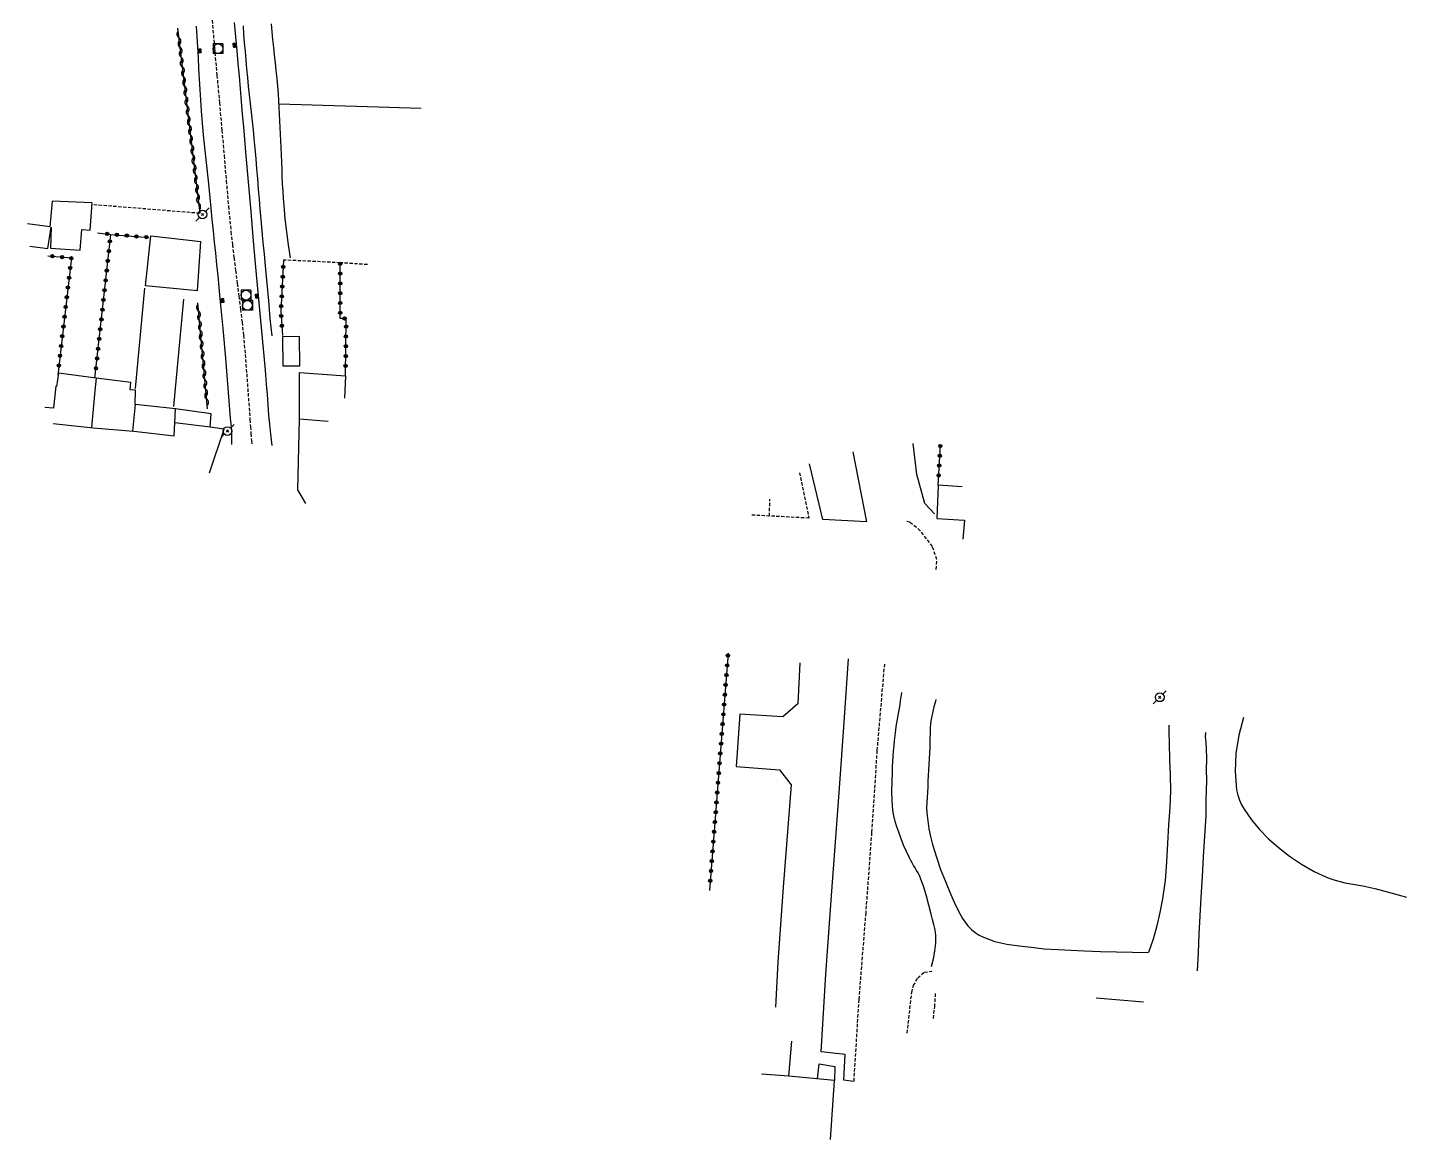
# Model space of a CAD drawing. Header units: millimetres. Extents: x 146000 to 147000, y 128274 to 129000.
# Drawn here: x 146101 to 146311.6, y 128274.5 to 128444.3 of the extents above; entities that cross this region are included whole.
import ezdxf

# ---------------------------------------------------------------- set-up
doc = ezdxf.new("R2010")
doc.units = ezdxf.units.MM
doc.linetypes.add('DASHED', pattern=[0.75, 0.5, -0.25])
doc.layers.get('0').update_dxf_attribs({"linetype": 'CONTINUOUS'})
for name, color, linetype in [('W0001', 6, 'DASHED'), ('W0008', 7, 'CONTINUOUS'), ('W0014', 7, 'CONTINUOUS'), ('W0017', 7, 'CONTINUOUS'), ('W0071', 7, 'CONTINUOUS'), ('W0101', 7, 'CONTINUOUS'), ('W0104', 1, 'CONTINUOUS'), ('W0112', 1, 'DASHED'), ('W0211', 2, 'CONTINUOUS'), ('W0240', 7, 'CONTINUOUS'), ('W0310', 3, 'CONTINUOUS'), ('W0323', 7, 'CONTINUOUS'), ('W0330', 7, 'CONTINUOUS'), ('W0401', 7, 'CONTINUOUS'), ('W0420', 7, 'CONTINUOUS'), ('W0473', 7, 'CONTINUOUS')]:
    doc.layers.add(name, color=color, linetype=linetype)

# ---------------------------------------------------------------- blocks, each defined once
blk = doc.blocks.new('T401')
for p, q in [((-0.3, 0.3), (0, 0.3)), ((-0.3, -0.25), (-0.3, 0.3)), ((-0.3, 0.15), (0, 0.15)), ((-0.3, 0), (0, 0)), ((0, 0.3), (0, -0.25)), ((-0.3, -0.15), (0, -0.15)), ((-0.3, -0.25), (-0.3, -0.3)), ((-0.3, -0.3), (0, -0.3)), ((0, -0.3), (0, -0.25))]:
    blk.add_line(p, q)
blk = doc.blocks.new('T420')
for p, q in [((0.75, 0.75), (-0.75, 0.75)), ((-0.75, 0.75), (-0.75, -0.75)), ((0.75, 0.75), (0.75, -0.75)), ((0.75, -0.75), (-0.75, -0.75))]:
    blk.add_line(p, q)
blk.add_ellipse((0, 0), major_axis=(-0.53, 0.53), ratio=1, start_param=3.926991, end_param=10.210176)
blk = doc.blocks.new('T473')
for p, q in [((-0.166667, 0.166667), (0.166667, -0.166667)), ((-0.166667, -0.166667), (0.166667, 0.166667)), ((0.500001, 0.500001), (1.000002, 1.000002)), ((-1.000002, -1.000002), (-0.500001, -0.500001))]:
    blk.add_line(p, q)
blk.add_ellipse((0, 0), major_axis=(0.471405, 0.471405), ratio=1, start_param=5.4977871438, end_param=11.780972451)
blk = doc.blocks.new('t310o')
at = {"color": 0, "linetype": 'Continuous'}
for centre, start, end in [((-0.5, 0.38), 216.8699, 323.1304), ((0.5, -0.37), 36.8699, 143.1303)]:
    blk.add_arc(centre, 0.625, start, end, dxfattribs=at)
blk = doc.blocks.new('t323o')
at = {"color": 0, "linetype": 'Continuous'}
for radius in [0.25, 0.15]:
    blk.add_circle((0, 0), radius, dxfattribs=at)

msp = doc.modelspace()

# ---------------------------------------------------------------- linework, layer by layer
at = {"layer": 'W0001'}
msp.add_lwpolyline([(146129.16, 128445.45), (146129.51, 128441.25), (146129.88, 128437.06), (146130.27, 128432.86), (146130.64, 128428.67), (146130.98, 128424.79), (146131.31, 128420.9), (146131.65, 128417.02), (146132.03, 128413.14), (146132.25, 128411.17), (146132.49, 128409.19), (146132.74, 128407.22), (146132.99, 128405.25), (146133.25, 128403.28), (146133.49, 128401.3), (146133.72, 128399.33), (146133.93, 128397.35), (146134.2, 128394.4), (146134.43, 128391.45), (146134.64, 128388.49), (146134.86, 128385.53), (146134.93, 128384.46), (146135.01, 128383.39), (146135.08, 128382.32), (146135.16, 128381.24), (146135.21, 128380.55)], dxfattribs=at)
at = {"layer": 'W0008'}
msp.add_lwpolyline([(146126.71, 128444.56), (146126.82, 128442.94), (146126.92, 128441.32), (146127.01, 128439.71), (146127.09, 128438.09), (146127.17, 128436.47), (146127.26, 128434.86), (146127.36, 128433.24), (146127.48, 128431.62), (146127.81, 128427.9), (146128.18, 128424.18), (146128.58, 128420.46), (146128.96, 128416.74), (146129.13, 128415.02), (146129.31, 128413.3), (146129.49, 128411.57), (146129.67, 128409.85), (146129.84, 128408.13), (146130.02, 128406.4), (146130.19, 128404.68), (146130.35, 128402.95), (146130.77, 128398.38), (146131.18, 128393.82), (146131.57, 128389.25), (146131.92, 128384.67), (146132.09, 128382.86), (146132.1, 128380.63)], dxfattribs=at)
at = {"layer": 'W0014'}
for points in [[(146138.32, 128380.47), (146138.12, 128382.22), (146137.96, 128383.77), (146137.82, 128385.15), (146137.7, 128386.72), (146137.6, 128388.28), (146137.48, 128389.84), (146137.29, 128392.01), (146137.09, 128394.17), (146136.89, 128396.34), (146136.69, 128398.51), (146136.49, 128400.67), (146136.29, 128402.84), (146136.09, 128405), (146135.89, 128407.17), (146135.49, 128411.7), (146135.1, 128416.23), (146134.7, 128420.77), (146134.31, 128425.3), (146134.14, 128427.23), (146133.98, 128429.17), (146133.81, 128431.11), (146133.65, 128433.05), (146133.48, 128434.98), (146133.32, 128436.92), (146133.15, 128438.86), (146132.99, 128440.8), (146132.79, 128442.94), (146132.59, 128445.09)], [(146133.87, 128444.6), (146133.97, 128443.29), (146134.07, 128441.98), (146134.18, 128440.67), (146134.29, 128439.35), (146134.41, 128438.04), (146134.54, 128436.71), (146134.68, 128435.38), (146134.82, 128434.05), (146134.97, 128432.72), (146135.12, 128431.39), (146135.26, 128430.05), (146135.4, 128428.72), (146135.53, 128427.39), (146135.68, 128425.85), (146135.81, 128424.3), (146135.95, 128422.76), (146136.08, 128421.22), (146136.2, 128419.67), (146136.33, 128418.13), (146136.46, 128416.58), (146136.6, 128415.04), (146136.75, 128413.26), (146136.91, 128411.49), (146137.08, 128409.71), (146137.24, 128407.94), (146137.49, 128405.26), (146137.74, 128402.59), (146137.99, 128399.91), (146138.25, 128397.24)]]:
    msp.add_lwpolyline(points, dxfattribs=at)
at = {"layer": 'W0017'}
for points in [[(146239.48, 128370.07), (146238, 128371.64), (146236.81, 128376.08), (146236.22, 128380.81)], [(146218.93, 128347.3), (146218.6, 128341.03), (146216.33, 128339.06), (146209.75, 128339.45), (146209.21, 128331.44), (146215.81, 128330.94), (146217.6, 128328.66), (146216.4, 128313.02), (146215.58, 128301.58), (146215.19, 128294.72)], [(146227.14, 128283.33), (146225.64, 128283.52), (146225.83, 128287.46), (146222.18, 128287.87), (146222.87, 128299.73), (146223.8, 128312.43), (146224.97, 128328.15), (146225.69, 128338.23), (146226.36, 128347.93)]]:
    msp.add_lwpolyline(points, dxfattribs=at)
at = {"layer": 'W0071'}
for points in [[(146239.02, 128300.91), (146239.35, 128302.08), (146239.56, 128303.26), (146239.68, 128304.46), (146239.68, 128305.67), (146239.59, 128306.5), (146239.41, 128307.31), (146239.18, 128308.11), (146238.97, 128308.9), (146238.62, 128310.28), (146238.27, 128311.67), (146237.86, 128313.05), (146237.37, 128314.4), (146237.18, 128314.8), (146236.98, 128315.2), (146236.76, 128315.58), (146236.53, 128315.96), (146236.3, 128316.34), (146236.07, 128316.72), (146235.85, 128317.11), (146235.65, 128317.5), (146235.2, 128318.46), (146234.78, 128319.43), (146234.39, 128320.42), (146234.03, 128321.41), (146233.75, 128322.24), (146233.5, 128323.08), (146233.28, 128323.94), (146233.13, 128324.8), (146233, 128326.25), (146232.97, 128327.7), (146233.01, 128329.15), (146233.07, 128330.6), (146233.1, 128331.4), (146233.14, 128332.2), (146233.19, 128333), (146233.25, 128333.8), (146233.31, 128334.6), (146233.39, 128335.39), (146233.48, 128336.19), (146233.57, 128336.99), (146233.64, 128337.55), (146233.73, 128338.12), (146233.83, 128338.69), (146233.93, 128339.25), (146234.03, 128339.82), (146234.13, 128340.38), (146234.23, 128340.95), (146234.32, 128341.51), (146234.49, 128342.69), (146234.5, 128342.78)], [(146239.68, 128341.68), (146239.57, 128341.24), (146239.39, 128340.55), (146239.22, 128339.86), (146239.07, 128339.16), (146238.95, 128338.46), (146238.89, 128337.95), (146238.85, 128337.43), (146238.83, 128336.92), (146238.81, 128336.41), (146238.8, 128335.89), (146238.79, 128335.38), (146238.78, 128334.87), (146238.76, 128334.35), (146238.71, 128333.5), (146238.67, 128332.64), (146238.62, 128331.78), (146238.58, 128330.92), (146238.53, 128330.06), (146238.49, 128329.21), (146238.45, 128328.35), (146238.41, 128327.49), (146238.37, 128326.72), (146238.32, 128325.95), (146238.29, 128325.17), (146238.32, 128324.4), (146238.45, 128323.17), (146238.64, 128321.95), (146238.89, 128320.75), (146239.2, 128319.55), (146239.77, 128317.63), (146240.42, 128315.73), (146241.16, 128313.87), (146241.95, 128312.02), (146242.51, 128310.76), (146243.09, 128309.48), (146243.77, 128308.25), (146244.6, 128307.11), (146245.12, 128306.58), (146245.69, 128306.11), (146246.3, 128305.71), (146246.96, 128305.37), (146248.72, 128304.74), (146250.56, 128304.34), (146252.4, 128304.08), (146254.23, 128303.84), (146256.26, 128303.61), (146258.31, 128303.48), (146260.35, 128303.4), (146262.4, 128303.31), (146264.85, 128303.21), (146267.3, 128303.14), (146269.75, 128303.09), (146272.2, 128303.06)], [(146275.27, 128337.79), (146275.28, 128336.71), (146275.32, 128335.01), (146275.38, 128332.49), (146275.48, 128330.17), (146275.53, 128327.76), (146275.45, 128325.21), (146275.24, 128322.53), (146275.07, 128319.71), (146274.92, 128316.87), (146274.71, 128314.04), (146274.33, 128311.23), (146273.93, 128309.16), (146273.45, 128307.1), (146272.87, 128305.06), (146272.2, 128303.06)], [(146279.66, 128300.25), (146279.79, 128303.05), (146279.93, 128305.85), (146280.07, 128308.66), (146280.22, 128311.46), (146280.4, 128314.58), (146280.59, 128317.69), (146280.78, 128320.81), (146280.98, 128323.92), (146280.99, 128325.29), (146280.99, 128326.48), (146281.02, 128327.67), (146281.07, 128329.46), (146281.04, 128330.85), (146281.09, 128332.73), (146281.02, 128334.09), (146280.96, 128335.16), (146280.9, 128336), (146280.95, 128336.66)], [(146271.43, 128295.45), (146264.2, 128296.07)]]:
    msp.add_lwpolyline(points, dxfattribs=at)
at = {"layer": 'W0101'}
for points in [[(146104.88, 128383.88), (146110.97, 128383.21)], [(146123.34, 128381.98), (146123.45, 128383.94)], [(146128.86, 128383.27), (146123.45, 128383.94)], [(146143.48, 128371.65), (146142.24, 128373.73), (146142.52, 128384.52)], [(146146.9, 128384.16), (146142.52, 128384.52)], [(146110.97, 128383.21), (146117.16, 128382.66), (146117.2, 128382.66)], [(146117.2, 128382.66), (146117.22, 128382.66), (146123.34, 128381.98), (146123.34, 128381.98)], [(146128.74, 128376.31), (146130.99, 128383), (146128.86, 128383.27)], [(146217.24, 128284.18), (146217.68, 128289.52)], [(146217.24, 128284.18), (146213.09, 128284.46)]]:
    msp.add_lwpolyline(points, dxfattribs=at)
at = {"layer": 'W0104'}
for points in [[(146110.84, 128417.55), (146104.71, 128417.84), (146104.37, 128413.91), (146100.97, 128414.36)], [(146101.29, 128410.92), (146104.07, 128410.57), (146104.58, 128413.83), (146104.46, 128410.65), (146108.99, 128410.32), (146109.25, 128413.51), (146110.53, 128413.38), (146110.81, 128417.51)], [(146126.9, 128404.11), (146119, 128404.86), (146119.77, 128412.51), (146127.41, 128411.68)], [(146126.9, 128404.11), (146127.41, 128411.68)], [(146111.45, 128390.8), (146105.71, 128391.53), (146105.39, 128389.53), (146105.26, 128389.56), (146104.93, 128386.24), (146104.93, 128386.21), (146103.61, 128386.3)], [(146111.45, 128390.8), (146111.25, 128388.84), (146110.75, 128383.23)], [(146117.38, 128386.77), (146117.45, 128388.93), (146116.61, 128389.02), (146116.75, 128390.11), (146111.44, 128390.77), (146111.45, 128390.8)], [(146142.48, 128391.63), (146149.52, 128391.15), (146149.38, 128387.73)], [(146142.52, 128384.52), (146142.48, 128391.63)], [(146117.38, 128386.77), (146116.99, 128382.68)], [(146123.56, 128386.07), (146117.38, 128386.77)], [(146123.45, 128383.94), (146123.56, 128386.07)], [(146129.02, 128385.32), (146123.56, 128386.07)], [(146128.86, 128383.27), (146129.02, 128385.32)], [(146229.11, 128368.82), (146222.41, 128369.2), (146220.42, 128377.71)], [(146227, 128379.53), (146229.11, 128368.82), (146229.11, 128368.82)], [(146243.74, 128374.16), (146240.05, 128374.43), (146239.84, 128369.34), (146244.06, 128369.09), (146243.8, 128366.19)], [(146221.62, 128283.74), (146221.86, 128286.03), (146224.25, 128285.63), (146224.21, 128283.48)], [(146223.62, 128274.49), (146224.21, 128283.48), (146217.24, 128284.18)]]:
    msp.add_lwpolyline(points, dxfattribs=at)
msp.add_lwpolyline([(146139.9, 128397.1), (146139.95, 128392.65), (146142.53, 128392.68), (146142.48, 128397.13)], close=True, dxfattribs=at)
at = {"layer": 'W0112'}
for points in [[(146127.27, 128415.96), (146110.8, 128417.29)], [(146152.88, 128408.13), (146148.72, 128408.41), (146140.08, 128408.83)], [(146218.89, 128376.34), (146220.32, 128369.4), (146211.61, 128369.86)], [(146214.27, 128369.72), (146214.35, 128372.3)], [(146239.75, 128361.57), (146239.86, 128363.07), (146239.16, 128365.07), (146237.31, 128367.48), (146235.73, 128368.77), (146235.19, 128368.92)], [(146231.83, 128347.11), (146230.7, 128333.91), (146229.88, 128321.37), (146228.98, 128309.11), (146227.92, 128295.87), (146227.14, 128283.33)], [(146235.33, 128290.73), (146236.01, 128296.96), (146236.28, 128297.99), (146236.92, 128299.18), (146237.92, 128300.03), (146239.08, 128300.22)], [(146239.33, 128292.97), (146239.52, 128294.77), (146239.66, 128296.76)]]:
    msp.add_lwpolyline(points, dxfattribs=at)
at = {"layer": 'W0211'}
msp.add_lwpolyline([(146141.14, 128409.14), (146140.83, 128411.13), (146140.56, 128413.13), (146140.33, 128415.13), (146140.14, 128417.14), (146140.05, 128418.25), (146139.98, 128419.36), (146139.92, 128420.47), (146139.87, 128421.58), (146139.83, 128422.68), (146139.79, 128423.79), (146139.74, 128424.9), (146139.69, 128426.01), (146139.59, 128428.06), (146139.51, 128430.11), (146139.4, 128432.15), (146139.27, 128434.2), (146139.18, 128435.39), (146139.07, 128436.57), (146138.95, 128437.76), (146138.83, 128438.94), (146138.7, 128440.13), (146138.58, 128441.31), (146138.45, 128442.5), (146138.34, 128443.68), (146138.23, 128444.92)], dxfattribs=at)
at = {"layer": 'W0240'}
msp.add_lwpolyline([(146286.71, 128338.93), (146285.96, 128336.24), (146285.53, 128333.47), (146285.42, 128330.67), (146285.64, 128327.88), (146285.8, 128327.1), (146286.06, 128326.34), (146286.39, 128325.62), (146286.78, 128324.93), (146287.89, 128323.31), (146289.15, 128321.81), (146290.52, 128320.41), (146291.98, 128319.12), (146293.72, 128317.76), (146295.54, 128316.53), (146297.46, 128315.44), (146299.46, 128314.52), (146300.34, 128314.19), (146301.25, 128313.93), (146302.16, 128313.71), (146303.08, 128313.53), (146304, 128313.37), (146304.92, 128313.21), (146305.84, 128313.02), (146306.74, 128312.8), (146308.81, 128312.26), (146310.88, 128311.7), (146311.57, 128311.5)], dxfattribs=at)
at = {"layer": 'W0310'}
for points in [[(146123.89, 128444.24), (146127.27, 128415.99)], [(146128.46, 128386.1), (146126.96, 128402.3)]]:
    msp.add_lwpolyline(points, dxfattribs=at)
at = {"layer": 'W0323'}
for points in [[(146111.25, 128390.8), (146113.67, 128412.75)], [(146111.63, 128412.99), (146113.67, 128412.75), (146119.51, 128412.29)], [(146104.05, 128409.45), (146107.65, 128409.18), (146105.57, 128391.22)], [(146140.08, 128408.83), (146139.66, 128401.01), (146139.91, 128397.29)], [(146149.52, 128391.15), (146149.63, 128399.9), (146148.72, 128399.91), (146148.72, 128408.41)], [(146240.05, 128374.43), (146240.39, 128380.52)], [(146207.96, 128348.78), (146206.3, 128327.43), (146205.11, 128312.52)]]:
    msp.add_lwpolyline(points, dxfattribs=at)
at = {"layer": 'W0330'}
for points in [[(146139.35, 128432.71), (146151.23, 128432.31), (146161.07, 128432.01)], [(146117.46, 128389.19), (146118.88, 128404.54)], [(146123.28, 128386.43), (146124.84, 128402.86)]]:
    msp.add_lwpolyline(points, dxfattribs=at)

# ---------------------------------------------------------------- block references
at = {"layer": 'W0310'}
for p, rotation in [((146124.07, 128442.8), 276.8163020543847), ((146124.25, 128441.31), 276.8163020543847), ((146124.42, 128439.82), 276.8163020543847), ((146124.6, 128438.33), 276.8163020543847), ((146124.78, 128436.84), 276.8163020543847), ((146124.96, 128435.35), 276.8163020543847), ((146125.14, 128433.86), 276.8163020543847), ((146125.31, 128432.38), 276.8163020543847), ((146125.49, 128430.89), 276.8163020543847), ((146125.67, 128429.4), 276.8163020543847), ((146125.85, 128427.91), 276.8163020543847), ((146126.03, 128426.42), 276.8163020543847), ((146126.2, 128424.93), 276.8163020543847), ((146126.38, 128423.44), 276.8163020543847), ((146126.56, 128421.95), 276.8163020543847), ((146126.74, 128420.46), 276.8163020543847), ((146126.92, 128418.97), 276.8163020543847), ((146127.09, 128417.48), 276.8163020543847), ((146127.08, 128401.04), 95.26617973932042), ((146127.22, 128399.54), 95.26617973932042), ((146127.36, 128398.05), 95.26617973932042), ((146127.49, 128396.56), 95.26617973932042), ((146127.63, 128395.06), 95.26617973932042), ((146127.77, 128393.57), 95.26617973932042), ((146127.91, 128392.08), 95.26617973932042), ((146128.04, 128390.58), 95.26617973932042), ((146128.18, 128389.09), 95.26617973932042), ((146128.32, 128387.59), 95.26617973932042)]:
    msp.add_blockref('t310o', p, dxfattribs=dict(at, rotation=rotation))
at = {"layer": 'W0323'}
for p, rotation in [((146113.12, 128412.82), 353.4596141714824), ((146113.55, 128411.68), 83.7154018208058), ((146114.61, 128412.68), 355.4475261485973), ((146116.11, 128412.56), 355.4475261485973), ((146117.6, 128412.44), 355.4475261485973), ((146119.1, 128412.32), 355.4475261485973), ((146104.75, 128409.4), 355.7472088784492), ((146106.24, 128409.28), 355.7472088784492), ((146107.65, 128409.1), 263.3854904042076), ((146113.39, 128410.19), 83.7154018208058), ((146107.47, 128407.61), 263.3854904042076), ((146113.06, 128407.21), 83.7154018208058), ((146113.22, 128408.7), 83.7154018208058), ((146140.02, 128407.77), 266.9256868503054), ((146148.72, 128408.26), 89.99325376443724), ((146107.3, 128406.12), 263.3854904042076), ((146112.89, 128405.71), 83.7154018208058), ((146139.86, 128404.77), 266.9256868503054), ((146139.94, 128406.27), 266.9256868503054), ((146148.72, 128406.76), 89.99325376443724), ((146148.72, 128405.26), 89.99325376443724), ((146106.95, 128403.14), 263.3854904042076), ((146107.13, 128404.63), 263.3854904042076), ((146112.56, 128402.73), 83.7154018208058), ((146112.73, 128404.22), 83.7154018208058), ((146139.78, 128403.28), 266.9256868503054), ((146148.72, 128403.76), 89.99325376443724), ((146106.78, 128401.65), 263.3854904042076), ((146112.4, 128401.24), 83.7154018208058), ((146139.7, 128401.78), 266.9256868503054), ((146148.72, 128402.26), 89.99325376443724), ((146148.72, 128400.76), 89.99325376443724), ((146106.44, 128398.67), 263.3854904042076), ((146106.61, 128400.16), 263.3854904042076), ((146112.24, 128399.75), 83.7154018208058), ((146139.71, 128400.28), 273.8395963379475), ((146139.81, 128398.78), 273.8395963379475), ((146149.38, 128399.91), 179.1770233056695), ((146149.61, 128398.65), 89.30577784424564), ((146106.26, 128397.18), 263.3854904042076), ((146111.91, 128396.77), 83.7154018208058), ((146112.07, 128398.26), 83.7154018208058), ((146149.59, 128397.15), 89.30577784424564), ((146105.92, 128394.2), 263.3854904042076), ((146106.09, 128395.69), 263.3854904042076), ((146111.74, 128395.28), 83.7154018208058), ((146149.56, 128394.15), 89.30577784424564), ((146149.58, 128395.65), 89.30577784424564), ((146105.74, 128392.71), 263.3854904042076), ((146111.42, 128392.3), 83.7154018208058), ((146111.58, 128393.79), 83.7154018208058), ((146149.54, 128392.65), 89.30577784424564), ((146240.38, 128380.42), 86.83858753115048), ((146240.22, 128377.43), 86.83858753115048), ((146240.3, 128378.92), 86.83858753115048), ((146240.13, 128375.93), 86.83858753115048), ((146207.93, 128348.41), 265.5632775593215), ((146207.82, 128346.91), 265.5632775593215), ((146207.58, 128343.92), 265.5632775593215), ((146207.7, 128345.42), 265.5632775593215), ((146207.47, 128342.42), 265.5632775593215), ((146207.24, 128339.43), 265.5632775593215), ((146207.35, 128340.93), 265.5632775593215), ((146207.12, 128337.94), 265.5632775593215), ((146207, 128336.44), 265.5632775593215), ((146206.77, 128333.45), 265.5632775593215), ((146206.89, 128334.95), 265.5632775593215), ((146206.65, 128331.96), 265.5632775593215), ((146206.42, 128328.97), 265.5632775593215), ((146206.54, 128330.46), 265.5632775593215), ((146206.31, 128327.47), 265.5632775593215), ((146206.19, 128325.97), 265.4386261097696), ((146205.95, 128322.98), 265.4386261097696), ((146206.07, 128324.48), 265.4386261097696), ((146205.83, 128321.49), 265.4386261097696), ((146205.59, 128318.5), 265.4386261097696), ((146205.71, 128319.99), 265.4386261097696), ((146205.47, 128317), 265.4386261097696), ((146205.35, 128315.51), 265.4386261097696), ((146205.23, 128314.01), 265.4386261097696)]:
    msp.add_blockref('t323o', p, dxfattribs=dict(at, rotation=rotation))
at = {"layer": 'W0401'}
for p, rotation in [((146127.12, 128440.75), 183.1103948371758), ((146132.68, 128441.66), 5.080421290526216), ((146130.61, 128402.6), 185.3310669212653), ((146136.13, 128403.34), 5.261202737478113)]:
    msp.add_blockref('T401', p, dxfattribs=dict(at, rotation=rotation))
at = {"layer": 'W0420'}
for p in [(146130.04, 128441.11), (146134.34, 128403.46), (146134.55, 128401.9)]:
    msp.add_blockref('T420', p, dxfattribs=at)
at = {"layer": 'W0473'}
for p in [(146127.69, 128415.78), (146131.51, 128382.7), (146273.89, 128342.03)]:
    msp.add_blockref('T473', p, dxfattribs=at)

doc.saveas('drawing.dxf')
